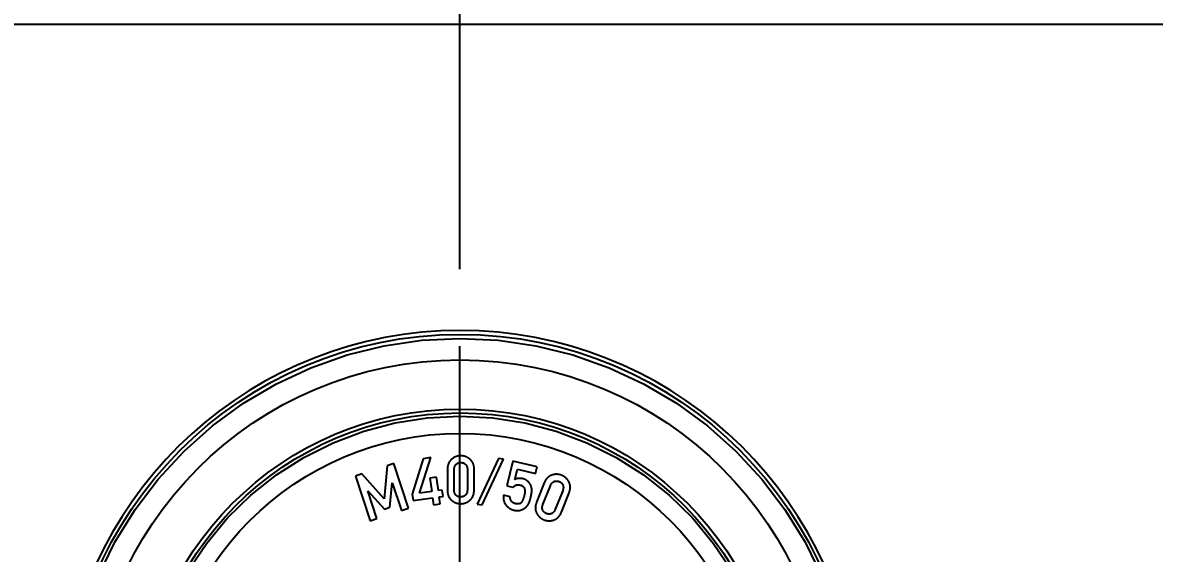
# Model space of a CAD drawing. Header units: millimetres. Extents: x 0 to 594, y 0 to 420.
# Drawn here: x 166.69 to 202.75, y 307.87 to 324.77 of the extents above; entities that cross this region are included whole.
import ezdxf

# ---------------------------------------------------------------- set-up
doc = ezdxf.new("R2010")
doc.units = ezdxf.units.MM
doc.header["$LTSCALE"] = 32.67
doc.linetypes.add('CENTER', pattern=[0.6, 0.375, -0.075, 0.075, -0.075])
doc.layers.get('0').update_dxf_attribs({"linetype": 'CONTINUOUS'})
for name, color, linetype in [('KASTEN_ABOX_250-5201_DXF_AXIS', 7, 'CONTINUOUS'), ('KASTEN_ABOX_DXF_CONTINUOUS_LINE', 7, 'CONTINUOUS'), ('M-490-925-01-6274_DXF_DIMENSION', 7, 'CONTINUOUS')]:
    doc.layers.add(name, color=color, linetype=linetype)
doc.styles.get("Standard").update_dxf_attribs({"font": 'txt', "width": 0.7})
doc.dimstyles.new('DIMSTYLE_2', dxfattribs={"dimtxt": 2.5, "dimasz": 3.5, "dimexe": 1.5, "dimexo": 0, "dimtad": 1, "dimdec": 3, "dimlfac": 2, "dimdsep": 46, "dimtxsty": 'Standard', "dimblk": '_FILLED', "dimblk1": '_FILLED', "dimblk2": '_FILLED', "dimcen": 0.09, "dimclrt": 5, "dimadec": 3, "dimazin": 2, "dimtp": 0.3, "dimtm": 0.3, "dimtfac": 1, "dimtdec": 3, "dimtofl": 0, "dimtmove": 0, "dimatfit": 3, "dimldrblk": '_FILLED', "dimfxl": 1, "dimtolj": 1, "dimarcsym": 0})
doc.dimstyles.new('DIMSTYLE_3', dxfattribs={"dimtxt": 2.5, "dimasz": 3.5, "dimexe": 1.5, "dimexo": 0, "dimtad": 1, "dimdec": 3, "dimlfac": 2, "dimdsep": 46, "dimtxsty": 'Standard', "dimblk": '_FILLED', "dimblk1": '_FILLED', "dimblk2": '_FILLED', "dimcen": 0.09, "dimclrt": 5, "dimadec": 3, "dimazin": 2, "dimtp": 0.5, "dimtm": 0.5, "dimtfac": 1, "dimtdec": 3, "dimtofl": 0, "dimtmove": 0, "dimatfit": 3, "dimldrblk": '_FILLED', "dimfxl": 1, "dimtolj": 1, "dimarcsym": 0})
doc.dimstyles.new('DIMSTYLE_5', dxfattribs={"dimtxt": 2.5, "dimasz": 3.5, "dimexe": 1.5, "dimexo": 0, "dimtad": 1, "dimdec": 1, "dimlfac": 2, "dimdsep": 46, "dimtxsty": 'Standard', "dimblk": '_FILLED', "dimblk1": '_FILLED', "dimblk2": '_FILLED', "dimcen": 0.09, "dimclrt": 5, "dimadec": 3, "dimazin": 2, "dimtp": 0.3, "dimtm": 0.3, "dimtfac": 1, "dimtdec": 1, "dimtofl": 0, "dimtmove": 0, "dimatfit": 3, "dimldrblk": '_FILLED', "dimfxl": 1, "dimtolj": 1, "dimarcsym": 0})

# ---------------------------------------------------------------- blocks, each defined once
blk = doc.blocks.new('_FILLED')
at = {"color": 0, "linetype": 'ByBlock'}
blk.add_solid([(0, 0), (-1, 0.125), (-1, -0.125)], dxfattribs=at)
blk = doc.blocks.new('*D22')
at = {"layer": 'M-490-925-01-6274_DXF_DIMENSION', "color": 2, "linetype": 'Continuous', "transparency": 16777216}
for p, q in [((213.019, 339.568), (126.868, 339.568)), ((128.368, 339.568), (128.368, 311.893)), ((128.368, 284.218), (128.368, 311.893)), ((267.124, 284.218), (126.868, 284.218))]:
    blk.add_line(p, q, dxfattribs=at)
at = {"layer": 'M-490-925-01-6274_DXF_DIMENSION', "color": 2, "linetype": 'Continuous', "transparency": 16777216, "xscale": 3.5, "yscale": 3.5, "zscale": 3.5}
for p, rotation in [((128.368, 339.568), 90), ((128.368, 284.218), 270)]:
    blk.add_blockref('_FILLED', p, dxfattribs=dict(at, rotation=rotation))
at = {"layer": 'M-490-925-01-6274_DXF_DIMENSION', "color": 5, "linetype": 'Continuous', "transparency": 16777216, "insert": (125.243, 311.893), "char_height": 2.5, "width": 12.32143, "attachment_point": 2, "rotation": 90, "line_spacing_factor": 0.9}
blk.add_mtext('110.7', dxfattribs=at)
blk = doc.blocks.new('*D23')
at = {"layer": 'M-490-925-01-6274_DXF_DIMENSION', "color": 2, "linetype": 'Continuous', "transparency": 16777216}
for p, q in [((219.025, 341.563), (121.868, 341.563)), ((123.368, 341.563), (123.368, 312.89)), ((123.368, 284.218), (123.368, 312.89)), ((267.124, 284.218), (121.868, 284.218))]:
    blk.add_line(p, q, dxfattribs=at)
at = {"layer": 'M-490-925-01-6274_DXF_DIMENSION', "color": 2, "linetype": 'Continuous', "transparency": 16777216, "xscale": 3.5, "yscale": 3.5, "zscale": 3.5}
for p, rotation in [((123.368, 341.563), 90), ((123.368, 284.218), 270)]:
    blk.add_blockref('_FILLED', p, dxfattribs=dict(at, rotation=rotation))
at = {"layer": 'M-490-925-01-6274_DXF_DIMENSION', "color": 5, "linetype": 'Continuous', "transparency": 16777216, "insert": (120.243, 312.89), "char_height": 2.5, "width": 12.32143, "attachment_point": 2, "rotation": 90, "line_spacing_factor": 0.9}
blk.add_mtext('114.7', dxfattribs=at)
blk = doc.blocks.new('*D37')
at = {"layer": 'M-490-925-01-6274_DXF_DIMENSION', "color": 2, "linetype": 'Continuous', "transparency": 16777216}
for p, q in [((180.624, 317.968), (180.624, 353.068)), ((251.124, 317.968), (251.124, 353.068)), ((180.624, 351.568), (215.874, 351.568)), ((251.124, 351.568), (215.874, 351.568))]:
    blk.add_line(p, q, dxfattribs=at)
at = {"layer": 'M-490-925-01-6274_DXF_DIMENSION', "color": 2, "linetype": 'Continuous', "transparency": 16777216, "xscale": 3.5, "yscale": 3.5, "zscale": 3.5, "rotation": 180}
blk.add_blockref('_FILLED', (180.624, 351.568), dxfattribs=at)
at = {"layer": 'M-490-925-01-6274_DXF_DIMENSION', "color": 2, "linetype": 'Continuous', "transparency": 16777216, "xscale": 3.5, "yscale": 3.5, "zscale": 3.5}
blk.add_blockref('_FILLED', (251.124, 351.568), dxfattribs=at)
at = {"layer": 'M-490-925-01-6274_DXF_DIMENSION', "color": 5, "linetype": 'Continuous', "transparency": 16777216, "insert": (215.874, 354.693), "char_height": 2.5, "width": 7.23214, "attachment_point": 2, "line_spacing_factor": 0.9}
blk.add_mtext('141', dxfattribs=at)

msp = doc.modelspace()

# ---------------------------------------------------------------- linework, layer by layer
at = {"layer": 'KASTEN_ABOX_250-5201_DXF_AXIS', "color": 7, "linetype": 'CENTER'}
msp.add_line((180.62414, 302.21786), (180.62414, 317.96786), dxfattribs=at)
at = {"layer": 'KASTEN_ABOX_DXF_CONTINUOUS_LINE', "color": 7, "linetype": 'Continuous'}
msp.add_line((153.37414, 324.71786), (211.83576, 324.71786), dxfattribs=at)
at = {"layer": 'KASTEN_ABOX_DXF_CONTINUOUS_LINE', "color": 2, "linetype": 'Continuous'}
for p, q in [((179.45583, 310.88746), (179.10451, 309.75509)), ((179.3369, 309.78699), (179.69331, 310.92006)), ((179.69331, 310.92006), (179.45583, 310.88746)), ((181.85146, 310.89443), (181.16771, 309.44176)), ((181.33111, 309.42185), (182.01486, 310.87453)), ((182.01486, 310.87453), (181.85146, 310.89443)), ((178.3075, 310.6642), (178.21159, 309.60443)), ((178.51186, 310.73108), (178.3075, 310.6642)), ((178.97809, 309.30646), (178.51186, 310.73108)), ((180.43681, 309.89744), (180.43877, 310.53534)), ((180.86058, 310.53565), (180.85862, 309.89721)), ((182.30793, 310.81155), (182.11586, 310.02393)), ((183.08356, 310.6224), (182.30793, 310.81155)), ((182.3737, 310.22579), (182.45389, 310.55463)), ((182.45389, 310.55463), (183.03261, 310.4135)), ((183.03261, 310.4135), (183.08356, 310.6224)), ((177.49888, 310.39956), (177.29453, 310.33268)), ((177.29453, 310.33268), (177.76076, 308.90806)), ((178.21159, 309.60443), (177.49888, 310.39956)), ((178.39331, 309.34024), (178.46722, 310.12326)), ((178.46722, 310.12326), (178.76201, 309.23574)), ((179.87847, 310.29748), (179.66545, 310.26824)), ((179.66545, 310.26824), (179.72421, 309.84015)), ((179.93724, 309.8694), (179.87847, 310.29748)), ((177.97685, 308.97878), (177.68597, 309.86758)), ((177.68597, 309.86758), (178.2134, 309.28136)), ((179.10451, 309.75509), (179.13207, 309.55429)), ((179.72421, 309.84015), (179.3369, 309.78699)), ((180.05649, 309.88577), (179.93724, 309.8694)), ((180.08405, 309.68498), (180.05649, 309.88577)), ((182.11586, 310.02393), (182.31276, 309.97591)), ((183.26743, 309.43151), (183.50296, 310.02345)), ((183.8952, 309.86828), (183.65945, 309.27579)), ((179.13207, 309.55429), (179.75178, 309.63936)), ((179.75178, 309.63936), (179.782, 309.41921)), ((179.782, 309.41921), (179.99502, 309.44845)), ((179.9648, 309.66861), (180.08405, 309.68498)), ((179.99502, 309.44845), (179.9648, 309.66861)), ((181.16771, 309.44176), (181.33111, 309.42185)), ((182.22391, 309.67672), (182.01501, 309.72766)), ((178.2134, 309.28136), (178.39331, 309.34024)), ((178.76201, 309.23574), (178.97809, 309.30646)), ((177.76076, 308.90806), (177.97685, 308.97878))]:
    msp.add_line(p, q, dxfattribs=at)
at = {"layer": 'KASTEN_ABOX_DXF_CONTINUOUS_LINE', "color": 7, "linetype": 'Continuous'}
for points in [[(169.0944, 307.14037), (169.63115, 308.23216), (170.27029, 309.26733), (171.00722, 310.23532), (171.83373, 311.12804), (172.74327, 311.936), (173.72621, 312.65284), (174.7743, 313.27053), (175.87688, 313.78467), (177.02429, 314.18897), (178.20523, 314.48117), (179.40337, 314.6564), (180.62414, 314.71627)], [(180.62414, 314.71627), (181.84492, 314.6564), (183.04306, 314.48117), (184.22401, 314.18896)], [(184.22401, 314.18896), (185.37142, 313.78467), (186.474, 313.27052), (187.52209, 312.65283), (188.50503, 311.93599), (189.41456, 311.12803), (190.24107, 310.23531), (190.97801, 309.26732), (191.61714, 308.23214), (192.15389, 307.14036)], [(171.97737, 307.33641), (172.55623, 308.19942), (173.22025, 308.99875), (173.96368, 309.7248), (174.77741, 310.37107), (175.65384, 310.92936), (176.58274, 311.39515), (177.55498, 311.76198), (178.55961, 312.02752), (179.58092, 312.18675), (180.62414, 312.24134)], [(180.62414, 312.24134), (181.66737, 312.18675), (182.68868, 312.02752), (183.69332, 311.76198), (184.66556, 311.39515), (185.59446, 310.92935), (186.47089, 310.37106), (187.28462, 309.72479), (188.02804, 308.99873), (188.69206, 308.1994), (189.27092, 307.3364)]]:
    msp.add_lwpolyline(points, dxfattribs=at)
at = {"layer": 'KASTEN_ABOX_DXF_CONTINUOUS_LINE', "color": 2, "linetype": 'Continuous'}
for points in [[(180.3544, 310.86687), (180.34679, 310.86012), (180.33943, 310.85322), (180.33231, 310.84618), (180.32543, 310.83899), (180.31879, 310.83165), (180.31239, 310.82415), (180.30621, 310.81651), (180.30026, 310.8087), (180.29453, 310.80073), (180.28902, 310.79261), (180.28374, 310.78431), (180.27868, 310.77585), (180.27383, 310.76722), (180.2692, 310.75841), (180.26479, 310.74942), (180.26059, 310.74025), (180.25661, 310.73088), (180.25285, 310.72132), (180.2493, 310.71156), (180.24598, 310.70159), (180.24287, 310.69141), (180.23998, 310.68101), (180.23732, 310.67039), (180.23489, 310.65953), (180.23268, 310.64844), (180.23071, 310.63711), (180.22898, 310.62552), (180.22749, 310.61368), (180.22624, 310.60158), (180.22524, 310.5892), (180.2245, 310.57655), (180.22402, 310.5636), (180.2238, 310.55037), (180.22175, 309.88406)], [(180.65104, 310.97913), (180.64001, 310.97904), (180.62908, 310.9787), (180.61827, 310.97811), (180.60756, 310.97727), (180.59696, 310.97618), (180.58645, 310.97486), (180.57604, 310.97329), (180.56571, 310.97148), (180.55548, 310.96942), (180.54534, 310.96713), (180.53527, 310.9646), (180.52529, 310.96182), (180.51538, 310.9588), (180.50555, 310.95554), (180.49579, 310.95204), (180.48611, 310.94829), (180.47649, 310.9443), (180.46694, 310.94006), (180.45745, 310.93557), (180.44803, 310.93083), (180.43866, 310.92584), (180.42935, 310.92058), (180.42009, 310.91507), (180.41089, 310.90929), (180.40174, 310.90325), (180.39264, 310.89693), (180.38359, 310.89034), (180.37458, 310.88346), (180.36562, 310.8763), (180.35671, 310.86886), (180.3544, 310.86687)], [(180.94596, 310.86506), (180.9437, 310.86702), (180.93484, 310.87452), (180.92593, 310.88173), (180.91698, 310.88865), (180.90797, 310.8953), (180.89891, 310.90168), (180.8898, 310.90778), (180.88064, 310.91362), (180.87142, 310.91919), (180.86215, 310.92451), (180.85281, 310.92956), (180.84342, 310.93437), (180.83397, 310.93892), (180.82446, 310.94322), (180.81488, 310.94728), (180.80524, 310.95109), (180.79552, 310.95465), (180.78573, 310.95797), (180.77588, 310.96105), (180.77092, 310.9625), (180.76594, 310.96389), (180.75593, 310.96649), (180.74584, 310.96885), (180.73567, 310.97096), (180.72541, 310.97284), (180.71507, 310.97447), (180.70464, 310.97586), (180.69412, 310.97701), (180.6835, 310.97791), (180.67278, 310.97856), (180.66196, 310.97897), (180.65104, 310.97913)], [(181.07564, 310.54786), (181.0755, 310.56096), (181.07509, 310.57379), (181.07442, 310.58634), (181.0735, 310.59863), (181.07232, 310.61066), (181.07089, 310.62244), (181.06921, 310.63398), (181.0673, 310.64528), (181.06515, 310.65634), (181.06277, 310.66718), (181.06015, 310.6778), (181.05731, 310.68821), (181.05424, 310.6984), (181.05095, 310.70839), (181.04744, 310.71819), (181.0437, 310.72779), (181.03975, 310.73719), (181.03557, 310.74642), (181.03118, 310.75546), (181.02656, 310.76433), (181.02173, 310.77303), (181.01667, 310.78156), (181.01139, 310.78993), (181.00589, 310.79813), (181.00016, 310.80617), (180.99421, 310.81406), (180.98803, 310.82179), (180.98162, 310.82937), (180.97497, 310.8368), (180.96808, 310.84408), (180.96096, 310.85122), (180.95358, 310.85821), (180.94596, 310.86506)], [(180.43877, 310.53572), (180.43887, 310.54331), (180.43911, 310.55071), (180.43948, 310.55792), (180.43998, 310.56494), (180.44061, 310.57179), (180.44136, 310.57847), (180.44224, 310.58498), (180.44324, 310.59134), (180.44435, 310.59754), (180.44558, 310.60359), (180.44692, 310.6095), (180.44838, 310.61527), (180.44994, 310.62091), (180.45162, 310.62641), (180.45341, 310.6318), (180.4553, 310.63706), (180.4573, 310.64221), (180.45941, 310.64724), (180.46163, 310.65216), (180.46396, 310.65698), (180.46639, 310.6617), (180.46893, 310.66632), (180.47158, 310.67084), (180.47435, 310.67528), (180.47722, 310.67962), (180.48021, 310.68387), (180.48174, 310.68597), (180.48331, 310.68804), (180.48653, 310.69213), (180.48986, 310.69613), (180.49331, 310.70005), (180.49689, 310.7039)], [(180.49689, 310.7039), (180.50045, 310.70753), (180.50408, 310.71104), (180.50777, 310.71444), (180.51154, 310.71772), (180.51537, 310.72089), (180.51927, 310.72394), (180.52323, 310.72687), (180.52727, 310.7297), (180.53139, 310.73242), (180.53557, 310.73502), (180.53983, 310.73752), (180.54416, 310.73991), (180.54856, 310.74218), (180.55304, 310.74435), (180.5576, 310.74641), (180.56224, 310.74836), (180.56696, 310.7502), (180.57176, 310.75193), (180.57664, 310.75355), (180.58161, 310.75506), (180.58667, 310.75645), (180.59182, 310.75774), (180.59706, 310.75891), (180.6024, 310.75997), (180.60782, 310.76091), (180.61335, 310.76173), (180.61897, 310.76244), (180.6247, 310.76302), (180.63053, 310.76348), (180.63646, 310.76382), (180.64251, 310.76403), (180.64866, 310.76411), (180.65038, 310.76411)], [(180.65038, 310.76411), (180.6514, 310.76411), (180.65744, 310.764), (180.66337, 310.76377), (180.6692, 310.76341), (180.67492, 310.76293), (180.68054, 310.76233), (180.68606, 310.76161), (180.69148, 310.76077), (180.69681, 310.75981), (180.70205, 310.75874), (180.7072, 310.75756), (180.71226, 310.75626), (180.71724, 310.75485), (180.72215, 310.75332), (180.72697, 310.75168), (180.73171, 310.74994), (180.73638, 310.74808), (180.74098, 310.74611), (180.7455, 310.74402), (180.74996, 310.74183), (180.75216, 310.74069), (180.75435, 310.73952), (180.75867, 310.7371), (180.76293, 310.73457), (180.76712, 310.73192), (180.77125, 310.72916), (180.77532, 310.72628), (180.77933, 310.72328), (180.78329, 310.72016), (180.78718, 310.71692), (180.79102, 310.71355), (180.7948, 310.71006), (180.79853, 310.70645), (180.8022, 310.7027)], [(180.8022, 310.7027), (180.80581, 310.69882), (180.80929, 310.69487), (180.81266, 310.69084), (180.81591, 310.68672), (180.81904, 310.68253), (180.82056, 310.6804), (180.82206, 310.67824), (180.82496, 310.67387), (180.82775, 310.66942), (180.83043, 310.66487), (180.83299, 310.66023), (180.83545, 310.6555), (180.8378, 310.65066), (180.84003, 310.64573), (180.84216, 310.64069), (180.84417, 310.63555), (180.84608, 310.63029), (180.84787, 310.62492), (180.84956, 310.61944), (180.85113, 310.61383), (180.85258, 310.6081), (180.85392, 310.60224), (180.85515, 310.59625), (180.85625, 310.59012), (180.85724, 310.58385), (180.8581, 310.57743), (180.85884, 310.57087), (180.85946, 310.56415), (180.85994, 310.55728), (180.86029, 310.55024), (180.8605, 310.54303), (180.86058, 310.53565)], [(180.94222, 309.56538), (180.94979, 309.57206), (180.95712, 309.57889), (180.96422, 309.58588), (180.97109, 309.59302), (180.97773, 309.60033), (180.98415, 309.6078), (180.99034, 309.61543), (180.99631, 309.62322), (181.00207, 309.63119), (181.0076, 309.63932), (181.01292, 309.64763), (181.01802, 309.6561), (181.0229, 309.66476), (181.02757, 309.67359), (181.03203, 309.68261), (181.03627, 309.69182), (181.04029, 309.70122), (181.04409, 309.71081), (181.04768, 309.72061), (181.05105, 309.7306), (181.0542, 309.74081), (181.05712, 309.75123), (181.05982, 309.76187), (181.06228, 309.77273), (181.06452, 309.78382), (181.06652, 309.79514), (181.06828, 309.8067), (181.0698, 309.8185), (181.07107, 309.83055), (181.07209, 309.84285), (181.07285, 309.85541), (181.07335, 309.86824), (181.07359, 309.88133), (181.07564, 310.54786)], [(182.62609, 310.24896), (182.62324, 310.24964), (182.61398, 310.25173), (182.60478, 310.2536), (182.59564, 310.25525), (182.58656, 310.25669), (182.57753, 310.25791), (182.56857, 310.25892), (182.55966, 310.25972), (182.5508, 310.26031), (182.54199, 310.2607), (182.53323, 310.26088), (182.52452, 310.26085), (182.51585, 310.26063), (182.50722, 310.2602), (182.49863, 310.25957), (182.49009, 310.25873), (182.48158, 310.2577), (182.47733, 310.25711), (182.4731, 310.25647), (182.46466, 310.25503), (182.45626, 310.2534), (182.44788, 310.25156), (182.43954, 310.24952), (182.43123, 310.24728), (182.42294, 310.24483), (182.41468, 310.24218), (182.40644, 310.23932), (182.39822, 310.23626), (182.39003, 310.23298), (182.38185, 310.22949), (182.3737, 310.22579)], [(182.76892, 310.1798), (182.76368, 310.18393), (182.75838, 310.18794), (182.75301, 310.19185), (182.74757, 310.19565), (182.74207, 310.19934), (182.73649, 310.20292), (182.73084, 310.2064), (182.72512, 310.20978), (182.71933, 310.21305), (182.71641, 310.21465), (182.71346, 310.21622), (182.70751, 310.21929), (182.70149, 310.22225), (182.69538, 310.22511), (182.6892, 310.22787), (182.68292, 310.23053), (182.67657, 310.23308), (182.67012, 310.23554), (182.66358, 310.23789), (182.65696, 310.24014), (182.65023, 310.24229), (182.64341, 310.24433), (182.6365, 310.24628), (182.62947, 310.24812), (182.62609, 310.24896)], [(182.85926, 310.07828), (182.85665, 310.08283), (182.85392, 310.08738), (182.85106, 310.09193), (182.84806, 310.09649), (182.84493, 310.10105), (182.84166, 310.10562), (182.83826, 310.1102), (182.83471, 310.11478), (182.83102, 310.11938), (182.82718, 310.12398), (182.82319, 310.1286), (182.81904, 310.13322), (182.81474, 310.13786), (182.81027, 310.14252), (182.80564, 310.14718), (182.80084, 310.15186), (182.79587, 310.15656), (182.79073, 310.16127), (182.7854, 310.166), (182.7799, 310.17075), (182.7742, 310.17551), (182.76892, 310.1798)], [(183.5461, 310.36282), (183.53654, 310.35933), (183.52716, 310.35561), (183.51796, 310.35167), (183.50892, 310.3475), (183.50005, 310.34311), (183.49134, 310.33849), (183.48279, 310.33364), (183.47439, 310.32856), (183.46614, 310.32326), (183.45803, 310.31771), (183.45008, 310.31194), (183.44226, 310.30593), (183.43459, 310.29967), (183.42705, 310.29318), (183.41965, 310.28643), (183.41238, 310.27944), (183.40524, 310.27218), (183.39823, 310.26467), (183.39135, 310.25689), (183.3846, 310.24884), (183.37797, 310.2405), (183.37147, 310.23189), (183.3651, 310.22298), (183.35886, 310.21378), (183.35274, 310.20427), (183.34675, 310.19445), (183.34088, 310.18431), (183.33515, 310.17384), (183.32955, 310.16304), (183.32408, 310.15189), (183.31875, 310.14039), (183.31355, 310.12853), (183.30849, 310.11629), (183.06269, 309.49855)], [(183.50311, 310.0238), (183.50598, 310.03083), (183.50892, 310.03762), (183.51191, 310.04419), (183.51495, 310.05054), (183.51805, 310.05668), (183.5212, 310.06262), (183.5244, 310.06836), (183.52766, 310.0739), (183.53097, 310.07926), (183.53433, 310.08444), (183.53775, 310.08945), (183.54122, 310.09428), (183.54475, 310.09895), (183.54833, 310.10346), (183.55196, 310.10781), (183.55566, 310.11201), (183.55941, 310.11607), (183.56322, 310.11998), (183.56709, 310.12374), (183.57102, 310.12737), (183.57501, 310.13087), (183.57907, 310.13423), (183.5832, 310.13747), (183.58739, 310.14058), (183.59166, 310.14356), (183.596, 310.14642), (183.5982, 310.14781), (183.60041, 310.14916), (183.60491, 310.15178), (183.60948, 310.15429), (183.61413, 310.15667), (183.61886, 310.15893)], [(183.86324, 310.35843), (183.85291, 310.3624), (183.8426, 310.3661), (183.8323, 310.36952), (183.82201, 310.37267), (183.81172, 310.37556), (183.80143, 310.37819), (183.79114, 310.38055), (183.78085, 310.38265), (183.77055, 310.38449), (183.76025, 310.38608), (183.74993, 310.38741), (183.7396, 310.38848), (183.72925, 310.38931), (183.71888, 310.38987), (183.70849, 310.39019), (183.69808, 310.39024), (183.68765, 310.39005), (183.67718, 310.38959), (183.66668, 310.38889), (183.65614, 310.38792), (183.64557, 310.38669), (183.63495, 310.3852), (183.62429, 310.38345), (183.61358, 310.38143), (183.60282, 310.37914), (183.59201, 310.37658), (183.58114, 310.37374), (183.57021, 310.37063), (183.55921, 310.36723), (183.54816, 310.36354), (183.5461, 310.36282)], [(183.61886, 310.15893), (183.62352, 310.16101), (183.6282, 310.16296), (183.6329, 310.16476), (183.63761, 310.16644), (183.64235, 310.16798), (183.64711, 310.16939), (183.6519, 310.17067), (183.65671, 310.17182), (183.66154, 310.17284), (183.66641, 310.17372), (183.6713, 310.17448), (183.67621, 310.17511), (183.68116, 310.17561), (183.68614, 310.17598), (183.69115, 310.17622), (183.6962, 310.17632), (183.70128, 310.1763), (183.7064, 310.17614), (183.71155, 310.17584), (183.71675, 310.17542), (183.72198, 310.17485), (183.72726, 310.17415), (183.73258, 310.1733), (183.73795, 310.17232), (183.74337, 310.17119), (183.74883, 310.16991), (183.75434, 310.16849), (183.7599, 310.16692), (183.76551, 310.16519), (183.77118, 310.16331), (183.7769, 310.16127), (183.78267, 310.15907)], [(183.78267, 310.15907), (183.78469, 310.15826), (183.79027, 310.15595), (183.79571, 310.15356), (183.80099, 310.15109), (183.80614, 310.14854), (183.81114, 310.14592), (183.81601, 310.14323), (183.82075, 310.14046), (183.82536, 310.13761), (183.82984, 310.13469), (183.8342, 310.1317), (183.83843, 310.12863), (183.84255, 310.12549), (183.84655, 310.12228), (183.85043, 310.11899), (183.8542, 310.11562), (183.85787, 310.11218), (183.86142, 310.10866), (183.86486, 310.10506), (183.86821, 310.10138), (183.86984, 310.09952), (183.87144, 310.09763), (183.87458, 310.09379), (183.87761, 310.08987), (183.88054, 310.08587), (183.88337, 310.08178), (183.8861, 310.07761), (183.88873, 310.07335), (183.89126, 310.069), (183.89369, 310.06455), (183.89603, 310.06002), (183.89827, 310.05538), (183.90041, 310.05065), (183.90245, 310.04582)], [(184.09575, 310.14412), (184.09436, 310.14678), (184.08887, 310.157), (184.08323, 310.16697), (184.07744, 310.1767), (184.0715, 310.18619), (184.06541, 310.19544), (184.05918, 310.20446), (184.05279, 310.21326), (184.04626, 310.22182), (184.03959, 310.23017), (184.03276, 310.2383), (184.02579, 310.24621), (184.01866, 310.25391), (184.01139, 310.2614), (184.00397, 310.26869), (183.99639, 310.27577), (183.98866, 310.28265), (183.98078, 310.28933), (183.97274, 310.29582), (183.96866, 310.29898), (183.96454, 310.3021), (183.95617, 310.30819), (183.94765, 310.31408), (183.93897, 310.31978), (183.93011, 310.32529), (183.92109, 310.3306), (183.9119, 310.33572), (183.90253, 310.34065), (183.89298, 310.34538), (183.88325, 310.34993), (183.87334, 310.35427), (183.86324, 310.35843)], [(184.09948, 309.80008), (184.10421, 309.81237), (184.10858, 309.82451), (184.11262, 309.83649), (184.11631, 309.84832), (184.11966, 309.86), (184.1227, 309.87153), (184.12541, 309.88293), (184.12781, 309.89419), (184.1299, 309.90533), (184.13169, 309.91633), (184.13318, 309.92722), (184.13438, 309.93798), (184.13529, 309.94864), (184.13592, 309.95918), (184.13626, 309.96962), (184.13632, 309.97996), (184.13611, 309.99021), (184.13562, 310.00036), (184.13486, 310.01042), (184.13383, 310.02041), (184.13253, 310.03031), (184.13096, 310.04013), (184.12913, 310.04989), (184.12702, 310.05958), (184.12464, 310.06919), (184.12199, 310.07875), (184.11908, 310.08824), (184.11588, 310.09768), (184.11242, 310.10706), (184.10867, 310.11639), (184.10465, 310.12568), (184.10034, 310.13492), (184.09575, 310.14412)], [(180.22175, 309.88406), (180.22191, 309.87083), (180.22232, 309.85788), (180.223, 309.8452), (180.22394, 309.8328), (180.22513, 309.82066), (180.22657, 309.80878), (180.22825, 309.79716), (180.23016, 309.78578), (180.23232, 309.77464), (180.2347, 309.76374), (180.23731, 309.75306), (180.24015, 309.74261), (180.24321, 309.73238), (180.24649, 309.72237), (180.24999, 309.71256), (180.25371, 309.70296), (180.25764, 309.69356), (180.26179, 309.68435), (180.26615, 309.67533), (180.27072, 309.6665), (180.27551, 309.65785), (180.28052, 309.64938), (180.28574, 309.64109), (180.29117, 309.63296), (180.29683, 309.62501), (180.3027, 309.61722), (180.3088, 309.60959), (180.31512, 309.60213), (180.32166, 309.59483), (180.32843, 309.58769), (180.33544, 309.58071), (180.34267, 309.57388), (180.35015, 309.5672)], [(180.49364, 309.72832), (180.49017, 309.73206), (180.48847, 309.73396), (180.48681, 309.73589), (180.48356, 309.73981), (180.48042, 309.74381), (180.47739, 309.74792), (180.47447, 309.75211), (180.47166, 309.75641), (180.46895, 309.76081), (180.46635, 309.7653), (180.46385, 309.76991), (180.46145, 309.77462), (180.45916, 309.77945), (180.45698, 309.78439), (180.4549, 309.78945), (180.45292, 309.79463), (180.45106, 309.79993), (180.44929, 309.80537), (180.44764, 309.81094), (180.4461, 309.81664), (180.44466, 309.82249), (180.44334, 309.82848), (180.44214, 309.83462), (180.44105, 309.84092), (180.44007, 309.84738), (180.43922, 309.854), (180.4385, 309.86078), (180.4379, 309.86775), (180.43742, 309.87489), (180.43708, 309.88221), (180.43688, 309.88973), (180.43681, 309.89744)], [(180.85862, 309.89721), (180.85861, 309.8949), (180.85847, 309.88741), (180.8582, 309.88008), (180.85779, 309.87293), (180.85725, 309.86595), (180.85658, 309.85913), (180.85578, 309.85246), (180.85486, 309.84595), (180.85382, 309.8396), (180.85266, 309.83339), (180.85139, 309.82732), (180.84999, 309.82139), (180.84849, 309.8156), (180.84687, 309.80995), (180.84514, 309.80442), (180.84331, 309.79902), (180.84136, 309.79375), (180.83931, 309.78859), (180.83715, 309.78356), (180.83489, 309.77863), (180.83252, 309.77382), (180.83005, 309.76912), (180.82747, 309.76453), (180.82479, 309.76004), (180.822, 309.75565), (180.8191, 309.75136), (180.8161, 309.74717), (180.81299, 309.74308), (180.80977, 309.73908), (180.80812, 309.73712), (180.80645, 309.73518), (180.80301, 309.73136), (180.79946, 309.72764)], [(182.31276, 309.97591), (182.31429, 309.97757), (182.31982, 309.9834), (182.32536, 309.98896), (182.3309, 309.99427), (182.33644, 309.99932), (182.34199, 310.00414), (182.34754, 310.00872), (182.3531, 310.01307), (182.35867, 310.01719), (182.36424, 310.02109), (182.36982, 310.02477), (182.37541, 310.02824), (182.38101, 310.03149), (182.38663, 310.03455), (182.39226, 310.0374), (182.3979, 310.04005), (182.40356, 310.04251), (182.40924, 310.04477), (182.41494, 310.04685), (182.42067, 310.04874), (182.42642, 310.05044), (182.43219, 310.05195), (182.438, 310.05328), (182.44384, 310.05443), (182.44677, 310.05494), (182.44971, 310.0554), (182.45562, 310.05618), (182.46156, 310.05678), (182.46755, 310.0572), (182.47357, 310.05744), (182.47965, 310.05749), (182.48577, 310.05735), (182.49194, 310.05703), (182.49816, 310.05651), (182.50444, 310.05581), (182.51077, 310.05491), (182.51717, 310.05382), (182.52363, 310.05253), (182.53016, 310.05103)], [(182.53016, 310.05103), (182.53436, 310.04998), (182.54188, 310.04799), (182.54913, 310.04591), (182.55612, 310.04375), (182.56285, 310.04151), (182.56934, 310.03919), (182.5756, 310.0368), (182.58162, 310.03433), (182.58741, 310.0318), (182.59299, 310.02919), (182.59835, 310.02652), (182.6035, 310.02379), (182.60846, 310.02099), (182.61322, 310.01812), (182.61779, 310.01519), (182.62218, 310.0122), (182.62639, 310.00915), (182.63043, 310.00603), (182.63429, 310.00286), (182.638, 309.99962), (182.64154, 309.99632), (182.64492, 309.99296), (182.64816, 309.98954), (182.65124, 309.98605), (182.65418, 309.98249), (182.65697, 309.97887), (182.65962, 309.97517), (182.66214, 309.97141), (182.66452, 309.96758), (182.66676, 309.96367), (182.66887, 309.95968), (182.67084, 309.95562), (182.67268, 309.95148), (182.67439, 309.94726), (182.67597, 309.94295), (182.67741, 309.93855), (182.67873, 309.93406), (182.67991, 309.92947)], [(182.67991, 309.92947), (182.68152, 309.92239), (182.68298, 309.9152), (182.6843, 309.90788), (182.68546, 309.90045), (182.68648, 309.89289), (182.68734, 309.88521), (182.68804, 309.8774), (182.68858, 309.86946), (182.68897, 309.86138), (182.68919, 309.85317), (182.68924, 309.84482), (182.68913, 309.83633), (182.68884, 309.82769), (182.68838, 309.8189), (182.68774, 309.80996), (182.68692, 309.80086), (182.68592, 309.79161), (182.68473, 309.78221), (182.68334, 309.77263), (182.68176, 309.7629), (182.67998, 309.75299), (182.678, 309.74291), (182.67581, 309.73266), (182.67341, 309.72223), (182.67257, 309.71873)], [(182.91222, 309.9155), (182.91143, 309.92272), (182.9105, 309.92992), (182.90943, 309.93711), (182.90823, 309.94428), (182.90689, 309.95144), (182.90542, 309.95859), (182.9038, 309.96573), (182.90205, 309.97287), (182.90015, 309.98), (182.89812, 309.98713), (182.89594, 309.99425), (182.89362, 310.00138), (182.89116, 310.0085), (182.88855, 310.01563), (182.88579, 310.02277), (182.88288, 310.02992), (182.87982, 310.03707), (182.8766, 310.04423), (182.87323, 310.05141), (182.8697, 310.0586), (182.86601, 310.06581), (182.86216, 310.07303), (182.85926, 310.07828)], [(182.87757, 309.6518), (182.88124, 309.66709), (182.88584, 309.68703), (182.89003, 309.70611), (182.89383, 309.72435), (182.89724, 309.74176), (182.90029, 309.75835), (182.90298, 309.77414), (182.90533, 309.78915), (182.90736, 309.8034), (182.90907, 309.8169), (182.91049, 309.82967), (182.91162, 309.84174), (182.91248, 309.85312), (182.9131, 309.86384), (182.91347, 309.87392), (182.91361, 309.88338), (182.91355, 309.89224), (182.91329, 309.90053), (182.91284, 309.90828), (182.91222, 309.9155)], [(183.61548, 308.93643), (183.62498, 308.93986), (183.6343, 308.94352), (183.64347, 308.94742), (183.65248, 308.95155), (183.66134, 308.95591), (183.67005, 308.9605), (183.67861, 308.96533), (183.68702, 308.97039), (183.6953, 308.97569), (183.70343, 308.98123), (183.71142, 308.987), (183.71928, 308.99302), (183.727, 308.99928), (183.73458, 309.00578), (183.74204, 309.01254), (183.74936, 309.01955), (183.75655, 309.02682), (183.76361, 309.03435), (183.77054, 309.04214), (183.77734, 309.05021), (183.78401, 309.05855), (183.79055, 309.06717), (183.79696, 309.07607), (183.80324, 309.08527), (183.80939, 309.09477), (183.8154, 309.10456), (183.82128, 309.11467), (183.82702, 309.12509), (183.83263, 309.13584), (183.83809, 309.14691), (183.84341, 309.15831), (183.84858, 309.17006), (183.8536, 309.18216), (184.09924, 309.79948)], [(183.90245, 310.04582), (183.90439, 310.04087), (183.90619, 310.0359), (183.90784, 310.0309), (183.90936, 310.02586), (183.91073, 310.02079), (183.91137, 310.01824), (183.91197, 310.01568), (183.91307, 310.01053), (183.91403, 310.00534), (183.91485, 310.00011), (183.91554, 309.99484), (183.91608, 309.98951), (183.91649, 309.98413), (183.91675, 309.9787), (183.91688, 309.97322), (183.91686, 309.96767), (183.91669, 309.96206), (183.91638, 309.95638), (183.91593, 309.95064), (183.91532, 309.94483), (183.91456, 309.93893), (183.91364, 309.93297), (183.91257, 309.92692), (183.91133, 309.92078), (183.90993, 309.91456), (183.90837, 309.90825), (183.90662, 309.90184), (183.90471, 309.89534), (183.90261, 309.88873), (183.90033, 309.88202), (183.89786, 309.87521), (183.8952, 309.86828)], [(180.35015, 309.5672), (180.3518, 309.56578), (180.36064, 309.55833), (180.36952, 309.55117), (180.37846, 309.5443), (180.38744, 309.5377), (180.39648, 309.53137), (180.40557, 309.52532), (180.41472, 309.51953), (180.42393, 309.514), (180.43319, 309.50873), (180.44252, 309.50371), (180.45192, 309.49894), (180.46138, 309.49443), (180.47091, 309.49016), (180.48051, 309.48613), (180.49019, 309.48235), (180.49995, 309.47881), (180.50979, 309.47551), (180.51971, 309.47245), (180.52971, 309.46963), (180.5398, 309.46705), (180.54999, 309.46471), (180.56026, 309.4626), (180.57064, 309.46073), (180.58112, 309.45911), (180.59171, 309.45772), (180.6024, 309.45658), (180.61321, 309.45567), (180.62414, 309.45502), (180.63518, 309.45461), (180.64636, 309.45445)], [(180.64716, 309.66844), (180.64617, 309.66844), (180.63986, 309.66854), (180.63368, 309.66877), (180.62761, 309.66913), (180.62167, 309.6696), (180.61584, 309.6702), (180.61012, 309.67092), (180.60452, 309.67175), (180.59902, 309.6727), (180.59363, 309.67377), (180.58834, 309.67494), (180.58316, 309.67623), (180.57806, 309.67762), (180.57307, 309.67913), (180.56817, 309.68074), (180.56335, 309.68246), (180.55863, 309.68429), (180.55399, 309.68623), (180.54944, 309.68827), (180.54497, 309.69042), (180.54058, 309.69268), (180.53627, 309.69504), (180.53203, 309.69751), (180.52787, 309.70009), (180.52379, 309.70278), (180.51977, 309.70557), (180.51583, 309.70848), (180.51196, 309.7115), (180.50816, 309.71464), (180.50443, 309.71788), (180.50077, 309.72124), (180.49717, 309.72472), (180.49364, 309.72832)], [(180.64636, 309.45445), (180.65742, 309.45454), (180.66836, 309.45488), (180.6792, 309.45547), (180.68993, 309.4563), (180.70055, 309.45738), (180.71108, 309.4587), (180.7215, 309.46026), (180.73184, 309.46207), (180.74208, 309.46411), (180.75224, 309.46639), (180.76231, 309.46891), (180.7723, 309.47167), (180.78221, 309.47467), (180.79204, 309.47791), (180.8018, 309.4814), (180.81149, 309.48512), (180.8211, 309.48909), (180.83065, 309.49331), (180.84013, 309.49777), (180.84955, 309.50248), (180.8589, 309.50744), (180.86819, 309.51266), (180.87743, 309.51814), (180.88661, 309.52388), (180.89574, 309.52988), (180.90481, 309.53615), (180.91383, 309.54269), (180.9228, 309.54951), (180.93172, 309.55661), (180.94059, 309.56399), (180.94222, 309.56538)], [(180.79946, 309.72764), (180.79578, 309.72398), (180.79204, 309.72044), (180.78825, 309.71703), (180.7844, 309.71375), (180.7805, 309.71059), (180.77654, 309.70755), (180.77252, 309.70463), (180.76844, 309.70183), (180.7643, 309.69915), (180.76009, 309.69658), (180.75582, 309.69412), (180.75149, 309.69177), (180.74708, 309.68954), (180.74261, 309.68742), (180.73806, 309.68541), (180.73344, 309.68351), (180.72875, 309.68172), (180.72397, 309.68004), (180.71911, 309.67847), (180.71417, 309.67701), (180.70914, 309.67566), (180.70402, 309.67442), (180.6988, 309.67329), (180.69349, 309.67228), (180.68809, 309.67138), (180.68257, 309.6706), (180.67696, 309.66993), (180.67123, 309.66939), (180.66539, 309.66896), (180.65943, 309.66866), (180.65336, 309.66849), (180.64716, 309.66844)], [(182.01501, 309.72766), (182.01435, 309.72243), (182.01283, 309.70888), (182.0116, 309.69563), (182.01067, 309.68267), (182.01003, 309.67001), (182.00967, 309.65763), (182.00959, 309.64553), (182.00977, 309.6337), (182.01022, 309.62212), (182.01093, 309.6108), (182.01189, 309.59973), (182.01309, 309.58889), (182.01454, 309.57829), (182.01623, 309.56791), (182.01816, 309.55775), (182.02032, 309.54781), (182.02271, 309.53807), (182.02533, 309.52853), (182.02817, 309.51918), (182.03124, 309.51003), (182.03453, 309.50106), (182.03804, 309.49226), (182.04178, 309.48364), (182.04574, 309.47519), (182.04992, 309.4669), (182.05432, 309.45877), (182.05895, 309.4508), (182.0638, 309.44298), (182.06632, 309.43912), (182.06889, 309.4353), (182.0742, 309.42777), (182.07974, 309.42039), (182.08552, 309.41314), (182.09154, 309.40604), (182.0978, 309.39907)], [(182.0978, 309.39907), (182.09983, 309.39688), (182.10823, 309.38806), (182.11668, 309.37951), (182.12519, 309.37124), (182.13375, 309.36323), (182.14238, 309.35549), (182.15106, 309.34801), (182.15981, 309.34078), (182.16861, 309.33381), (182.17748, 309.32709), (182.1864, 309.32061), (182.19539, 309.31438), (182.20444, 309.30839), (182.21355, 309.30264), (182.22273, 309.29712), (182.23197, 309.29183), (182.24129, 309.28678), (182.25067, 309.28195), (182.26012, 309.27736), (182.26965, 309.27298), (182.27925, 309.26884), (182.28892, 309.26491), (182.29868, 309.26121), (182.30359, 309.25944), (182.30851, 309.25773), (182.31843, 309.25447), (182.32842, 309.25142), (182.3385, 309.2486), (182.34867, 309.246)], [(182.39137, 309.45585), (182.39015, 309.45616), (182.38165, 309.45837), (182.37346, 309.46073), (182.36556, 309.46323), (182.35795, 309.46587), (182.35061, 309.46864), (182.34353, 309.47154), (182.33672, 309.47458), (182.33015, 309.47774), (182.32383, 309.48102), (182.31774, 309.48443), (182.31188, 309.48796), (182.30624, 309.49161), (182.30082, 309.49538), (182.2956, 309.49928), (182.2906, 309.50329), (182.28579, 309.50743), (182.28117, 309.51169), (182.27674, 309.51607), (182.2725, 309.52059), (182.26844, 309.52523), (182.26456, 309.53), (182.26268, 309.53244), (182.26085, 309.53491), (182.25732, 309.53995), (182.25397, 309.54514), (182.25079, 309.55046), (182.24777, 309.55593), (182.24493, 309.56156), (182.24226, 309.56733), (182.23976, 309.57327), (182.23743, 309.57938), (182.23527, 309.58566), (182.23329, 309.59211), (182.23148, 309.59875), (182.22986, 309.60558), (182.22841, 309.6126), (182.22715, 309.61983), (182.22608, 309.62727), (182.22521, 309.63493), (182.22453, 309.64281), (182.22405, 309.65092), (182.22379, 309.65927), (182.22374, 309.66786), (182.22391, 309.67672)], [(182.59544, 309.5174), (182.59291, 309.51279), (182.59029, 309.50835), (182.58759, 309.5041), (182.58479, 309.50002), (182.5819, 309.49611), (182.57892, 309.49237), (182.57585, 309.48879), (182.57269, 309.48536), (182.56943, 309.48209), (182.56608, 309.47896), (182.56263, 309.47598), (182.55908, 309.47314), (182.55544, 309.47044), (182.55168, 309.46788), (182.54783, 309.46546), (182.54386, 309.46317), (182.53979, 309.46102), (182.5356, 309.45901), (182.53129, 309.45713), (182.52686, 309.45539), (182.5223, 309.45378), (182.5176, 309.45231), (182.51277, 309.45098), (182.5078, 309.44979), (182.50268, 309.44875), (182.4974, 309.44784), (182.49197, 309.44709), (182.48637, 309.44649), (182.4806, 309.44605), (182.47465, 309.44577), (182.46852, 309.44565), (182.4622, 309.44571), (182.45568, 309.44594), (182.44896, 309.44635), (182.44203, 309.44695), (182.43488, 309.44774), (182.42751, 309.44873), (182.4199, 309.44993), (182.41206, 309.45134), (182.40397, 309.45298), (182.39563, 309.45484), (182.39137, 309.45585)], [(182.67257, 309.71873), (182.66967, 309.70722), (182.6666, 309.69574), (182.66336, 309.68427), (182.65995, 309.67281), (182.65635, 309.66136), (182.65258, 309.64992), (182.64863, 309.63849), (182.64449, 309.62705), (182.64018, 309.61562), (182.63567, 309.60418), (182.63098, 309.59273), (182.6261, 309.58127), (182.62102, 309.5698), (182.61575, 309.55831), (182.61027, 309.54679), (182.6046, 309.53526), (182.59872, 309.52369), (182.59544, 309.5174)], [(182.70215, 309.32408), (182.70738, 309.32827), (182.7131, 309.33299), (182.71868, 309.33776), (182.72413, 309.34256), (182.72944, 309.34741), (182.73462, 309.35231), (182.73968, 309.35725), (182.74461, 309.36224), (182.74943, 309.36728), (182.75413, 309.37237), (182.75871, 309.37752), (182.76319, 309.38272), (182.76755, 309.38798), (182.7718, 309.3933), (182.77595, 309.39868), (182.78, 309.40413), (182.78394, 309.40964), (182.78779, 309.41522), (182.79154, 309.42087), (182.79518, 309.42659), (182.79874, 309.43239), (182.80219, 309.43827)], [(182.80219, 309.43827), (182.80589, 309.44486), (182.80965, 309.45194), (182.81348, 309.45954), (182.81736, 309.46766), (182.8213, 309.47633), (182.8253, 309.48555), (182.82935, 309.49536), (182.83344, 309.50577), (182.83758, 309.51678), (182.84176, 309.52842), (182.84598, 309.54071), (182.85022, 309.55364), (182.85449, 309.56725), (182.85878, 309.58153), (182.86309, 309.59651), (182.86741, 309.61219), (182.87174, 309.62858), (182.87606, 309.64569), (182.87757, 309.6518)], [(183.06269, 309.49855), (183.05793, 309.48613), (183.05351, 309.47387), (183.04945, 309.46178), (183.04573, 309.44984), (183.04234, 309.43806), (183.03928, 309.42643), (183.03654, 309.41495), (183.03411, 309.40361), (183.032, 309.39241), (183.03019, 309.38134), (183.02867, 309.37041), (183.02745, 309.3596), (183.02653, 309.34892), (183.02588, 309.33836), (183.02552, 309.32791), (183.02544, 309.31757), (183.02564, 309.30734), (183.0261, 309.29722), (183.02684, 309.28719), (183.02785, 309.27726), (183.02913, 309.26742), (183.03067, 309.25767), (183.03248, 309.248), (183.03455, 309.23842), (183.0369, 309.22891), (183.03951, 309.21947), (183.04239, 309.21011), (183.04553, 309.20082), (183.04895, 309.1916), (183.05264, 309.18244), (183.0566, 309.17334), (183.06084, 309.1643), (183.06536, 309.15532)], [(183.25795, 309.25257), (183.25609, 309.25734), (183.25521, 309.25974), (183.25436, 309.26215), (183.25277, 309.267), (183.25132, 309.2719), (183.25, 309.27684), (183.24883, 309.28184), (183.24778, 309.28688), (183.24688, 309.29199), (183.24611, 309.29714), (183.24547, 309.30236), (183.24498, 309.30765), (183.24462, 309.313), (183.24441, 309.31842), (183.24434, 309.32391), (183.24441, 309.32947), (183.24462, 309.33512), (183.24499, 309.34085), (183.24551, 309.34666), (183.24617, 309.35256), (183.247, 309.35855), (183.24798, 309.36464), (183.24913, 309.37082), (183.25044, 309.37711), (183.25193, 309.3835), (183.25358, 309.39), (183.25542, 309.39662), (183.25744, 309.40335), (183.25964, 309.4102), (183.26204, 309.41717), (183.26464, 309.42428), (183.26743, 309.43151)], [(182.34867, 309.246), (182.34988, 309.24571), (182.35855, 309.2437), (182.36713, 309.24188), (182.37563, 309.24024), (182.38404, 309.23877), (182.39238, 309.23749), (182.40063, 309.23637), (182.4088, 309.23543), (182.4169, 309.23466), (182.42492, 309.23406), (182.43286, 309.23363), (182.44073, 309.23336), (182.44852, 309.23325), (182.45624, 309.23331), (182.4639, 309.23353), (182.47148, 309.2339), (182.47899, 309.23443), (182.48644, 309.23512), (182.49382, 309.23597), (182.50113, 309.23696), (182.50839, 309.23812), (182.51558, 309.23942), (182.52271, 309.24088), (182.52978, 309.2425), (182.53679, 309.24426), (182.54375, 309.24618), (182.55065, 309.24825)], [(182.55065, 309.24825), (182.55391, 309.24928), (182.56278, 309.25216), (182.57145, 309.25513), (182.57994, 309.25818), (182.58825, 309.2613), (182.59637, 309.26449), (182.60431, 309.26776), (182.61206, 309.2711), (182.61964, 309.2745), (182.62703, 309.27797), (182.63424, 309.28151), (182.64128, 309.2851), (182.64814, 309.28876), (182.65482, 309.29247), (182.66133, 309.29624), (182.66767, 309.30007), (182.67383, 309.30395), (182.67983, 309.30788), (182.68566, 309.31186), (182.69132, 309.31589), (182.69682, 309.31996), (182.70215, 309.32408)], [(183.06536, 309.15532), (183.06637, 309.15339), (183.07186, 309.14322), (183.0775, 309.1333), (183.08329, 309.12363), (183.08923, 309.11419), (183.09532, 309.10499), (183.10155, 309.09602), (183.10794, 309.08728), (183.11448, 309.07876), (183.12116, 309.07046), (183.128, 309.06237), (183.13499, 309.05449), (183.14214, 309.04682), (183.14944, 309.03935), (183.15689, 309.03208), (183.16451, 309.02501), (183.17229, 309.01814), (183.18023, 309.01146), (183.18834, 309.00497), (183.19661, 308.99868), (183.20505, 308.99258), (183.21366, 308.98666), (183.22245, 308.98093), (183.23142, 308.97539), (183.24057, 308.97003), (183.24991, 308.96486), (183.25944, 308.95987), (183.26917, 308.95506), (183.27909, 308.95045), (183.28922, 308.94601), (183.29955, 308.94176)], [(183.37867, 309.14059), (183.37788, 309.14091), (183.37205, 309.14332), (183.36638, 309.1458), (183.36087, 309.14835), (183.35552, 309.15098), (183.35031, 309.15367), (183.34526, 309.15643), (183.34035, 309.15927), (183.33559, 309.16217), (183.33096, 309.16513), (183.32647, 309.16817), (183.32212, 309.17127), (183.31789, 309.17443), (183.3138, 309.17767), (183.30983, 309.18097), (183.30598, 309.18433), (183.30226, 309.18777), (183.29866, 309.19127), (183.29517, 309.19484), (183.2918, 309.19848), (183.28854, 309.20219), (183.2854, 309.20597), (183.28237, 309.20982), (183.27944, 309.21374), (183.27663, 309.21774), (183.27392, 309.22182), (183.27132, 309.22597), (183.26883, 309.2302), (183.26644, 309.23451), (183.26416, 309.2389), (183.26199, 309.24337), (183.25992, 309.24793), (183.25795, 309.25257)], [(183.5422, 309.13974), (183.53742, 309.13768), (183.53263, 309.13576), (183.52784, 309.13397), (183.52304, 309.13233), (183.51824, 309.13082), (183.51342, 309.12944), (183.5086, 309.1282), (183.50376, 309.12709), (183.49891, 309.12611), (183.49404, 309.12526), (183.48915, 309.12455), (183.48424, 309.12396), (183.47931, 309.1235), (183.47436, 309.12317), (183.46938, 309.12297), (183.46437, 309.12291), (183.45932, 309.12297), (183.45425, 309.12316), (183.44913, 309.12349), (183.44398, 309.12396), (183.43879, 309.12456), (183.43356, 309.12529), (183.42827, 309.12617), (183.42294, 309.12719), (183.41756, 309.12835), (183.41213, 309.12966), (183.40664, 309.13112), (183.40109, 309.13273), (183.39548, 309.1345), (183.38981, 309.13642), (183.38407, 309.1385), (183.37867, 309.14059)], [(183.65945, 309.27579), (183.65859, 309.27365), (183.65571, 309.26672), (183.65277, 309.26001), (183.64977, 309.25351), (183.6467, 309.24721), (183.64357, 309.24111), (183.64039, 309.2352), (183.63715, 309.22948), (183.63385, 309.22395), (183.63049, 309.2186), (183.62708, 309.21342), (183.62361, 309.20842), (183.62008, 309.20359), (183.6165, 309.19892), (183.61287, 309.19441), (183.60918, 309.19006), (183.60544, 309.18587), (183.60164, 309.18183), (183.59778, 309.17793), (183.59387, 309.17418), (183.5899, 309.17058), (183.58588, 309.16711), (183.58179, 309.16378), (183.57765, 309.16059), (183.57344, 309.15753), (183.56918, 309.15461), (183.56485, 309.15181), (183.56045, 309.14914), (183.55599, 309.1466), (183.55374, 309.14538), (183.55146, 309.14419), (183.54687, 309.14191), (183.5422, 309.13974)], [(183.29955, 308.94176), (183.3099, 308.93778), (183.32023, 308.93408), (183.33055, 308.93064), (183.34087, 308.92748), (183.35117, 308.92458), (183.36147, 308.92194), (183.37177, 308.91957), (183.38207, 308.91745), (183.39238, 308.9156), (183.40269, 308.91399), (183.41301, 308.91265), (183.42334, 308.91156), (183.43368, 308.91072), (183.44405, 308.91013), (183.45443, 308.9098), (183.46484, 308.90972), (183.47526, 308.9099), (183.48572, 308.91033), (183.4962, 308.91102), (183.50672, 308.91196), (183.51727, 308.91316), (183.52786, 308.91463), (183.53849, 308.91635), (183.54916, 308.91834), (183.55988, 308.9206), (183.57065, 308.92313), (183.58147, 308.92593), (183.59235, 308.92901), (183.60329, 308.93237), (183.61428, 308.93601), (183.61548, 308.93643)]]:
    msp.add_lwpolyline(points, dxfattribs=at)
at = {"layer": 'KASTEN_ABOX_DXF_CONTINUOUS_LINE', "color": 7, "linetype": 'Continuous'}
for radius in [12.625, 11.81558, 10.25, 10.125, 9.47252]:
    msp.add_circle((180.62414, 302.21786), radius, dxfattribs=at)
msp.add_arc((180.62414, 302.21786), 12.75, 281.583187, 258.416815, dxfattribs=at)

# ---------------------------------------------------------------- dimensions: what is measured, and where the dimension line sits
at = {"layer": 'M-490-925-01-6274_DXF_DIMENSION', "color": 2, "linetype": 'Continuous'}
dim = msp.add_linear_dim(base=(251.12414, 351.56786), p1=(180.62414, 317.96786), p2=(251.12414, 317.96786), dimstyle='DIMSTYLE_3', dxfattribs=at)
dim.commit()
dim.dimension.update_dxf_attribs({"geometry": '*D37', "text_midpoint": (215.517, 351.56786), "dimtype": 160})
for base, p2, dimstyle, picture, middle in [((123.36844, 341.56274), (219.02464, 341.56274), 'DIMSTYLE_5', '*D23', (123.36844, 312.53316)), ((128.36844, 339.56786), (213.01915, 339.56786), 'DIMSTYLE_2', '*D22', (128.36844, 311.53571))]:
    dim = msp.add_linear_dim(base=base, p1=(267.12414, 284.21786), p2=p2, angle=90, dimstyle=dimstyle, dxfattribs=at)
    dim.commit()
    dim.dimension.update_dxf_attribs({"geometry": picture, "text_midpoint": middle, "dimtype": 160})

doc.saveas('drawing.dxf')
